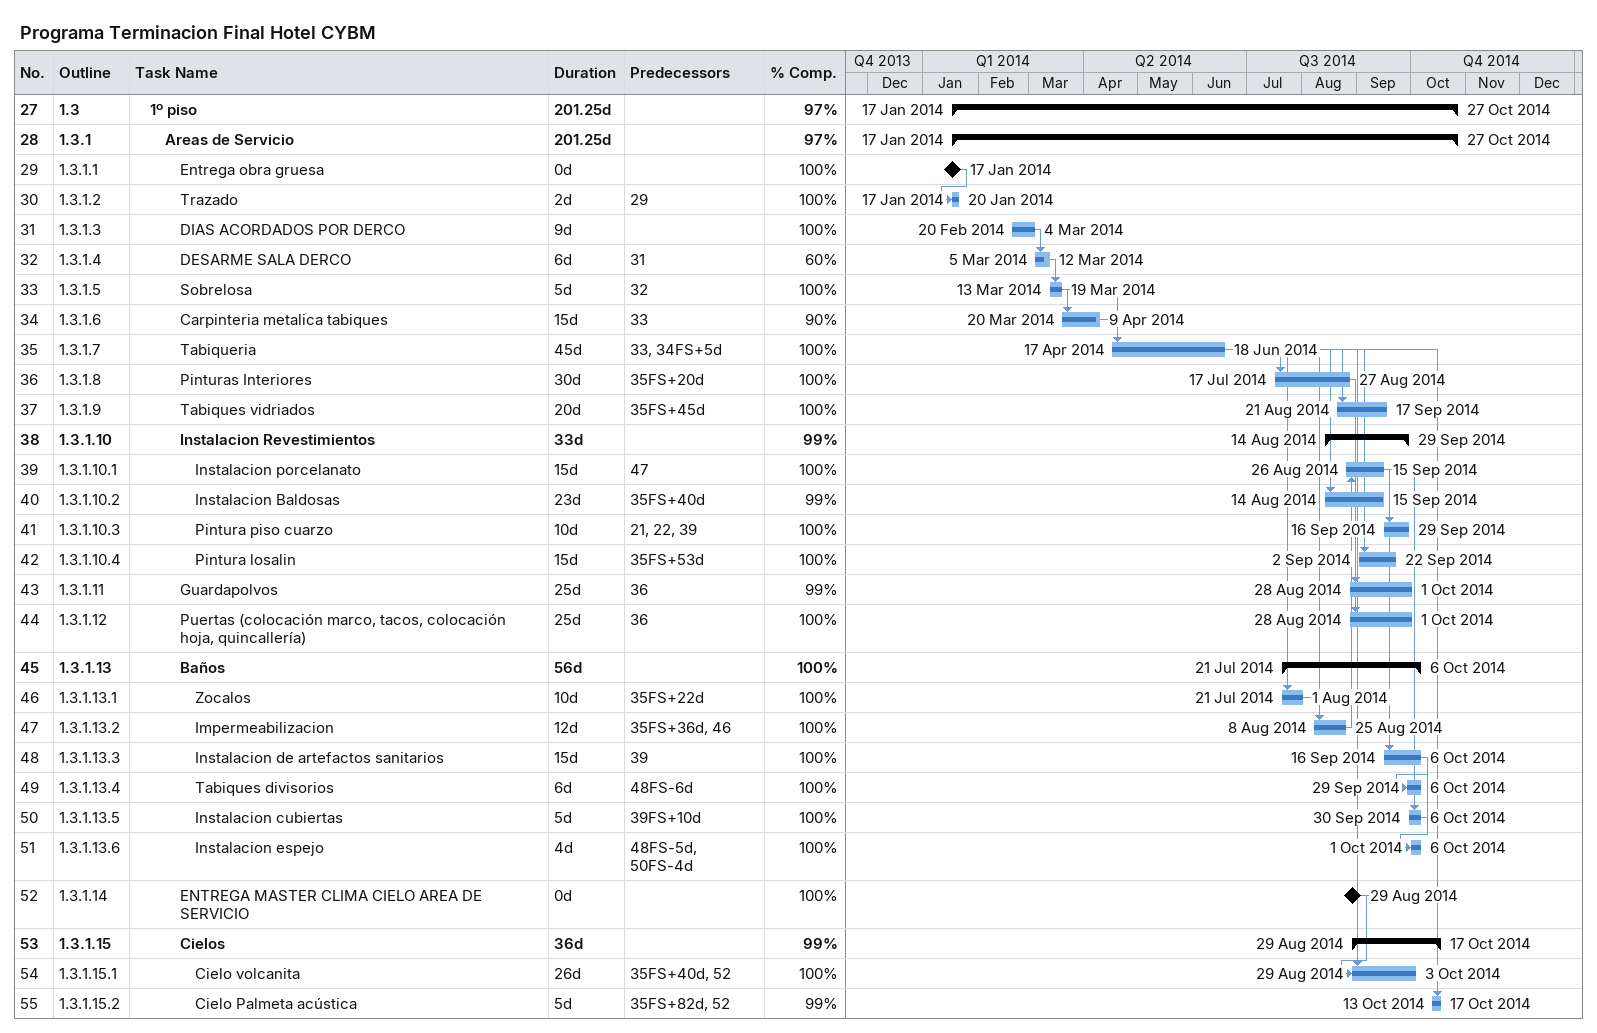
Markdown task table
Programa Terminacion Final Hotel CYBM

| ID | WBS | Task | Duration | Start | Finish | Predecessors | % complete |
|---|---|---|---|---|---|---|---|
| 27 | 1.3 | **1º piso** | 201.25d | 2014-01-17 | 2014-10-27 |  | 97 |
| 28 | 1.3.1 | **Areas de Servicio** | 201.25d | 2014-01-17 | 2014-10-27 |  | 97 |
| 29 | 1.3.1.1 | Entrega obra gruesa | 0d | 2014-01-17 | 2014-01-17 |  | 100 |
| 30 | 1.3.1.2 | Trazado | 2d | 2014-01-17 | 2014-01-20 | 29 | 100 |
| 31 | 1.3.1.3 | DIAS ACORDADOS POR DERCO | 9d | 2014-02-20 | 2014-03-04 |  | 100 |
| 32 | 1.3.1.4 | DESARME SALA DERCO | 6d | 2014-03-05 | 2014-03-12 | 31 | 60 |
| 33 | 1.3.1.5 | Sobrelosa | 5d | 2014-03-13 | 2014-03-19 | 32 | 100 |
| 34 | 1.3.1.6 | Carpinteria metalica tabiques | 15d | 2014-03-20 | 2014-04-09 | 33 | 90 |
| 35 | 1.3.1.7 | Tabiqueria | 45d | 2014-04-17 | 2014-06-18 | 33, 34FS+5d | 100 |
| 36 | 1.3.1.8 | Pinturas Interiores | 30d | 2014-07-17 | 2014-08-27 | 35FS+20d | 100 |
| 37 | 1.3.1.9 | Tabiques vidriados | 20d | 2014-08-21 | 2014-09-17 | 35FS+45d | 100 |
| 38 | 1.3.1.10 | **Instalacion Revestimientos** | 33d | 2014-08-14 | 2014-09-29 |  | 99 |
| 39 | 1.3.1.10.1 | Instalacion porcelanato | 15d | 2014-08-26 | 2014-09-15 | 47 | 100 |
| 40 | 1.3.1.10.2 | Instalacion Baldosas | 23d | 2014-08-14 | 2014-09-15 | 35FS+40d | 99 |
| 41 | 1.3.1.10.3 | Pintura piso cuarzo | 10d | 2014-09-16 | 2014-09-29 | 21, 22, 39 | 100 |
| 42 | 1.3.1.10.4 | Pintura losalin | 15d | 2014-09-02 | 2014-09-22 | 35FS+53d | 100 |
| 43 | 1.3.1.11 | Guardapolvos | 25d | 2014-08-28 | 2014-10-01 | 36 | 99 |
| 44 | 1.3.1.12 | Puertas (colocación marco, tacos, colocación hoja, quincallería) | 25d | 2014-08-28 | 2014-10-01 | 36 | 100 |
| 45 | 1.3.1.13 | **Baños** | 56d | 2014-07-21 | 2014-10-06 |  | 100 |
| 46 | 1.3.1.13.1 | Zocalos | 10d | 2014-07-21 | 2014-08-01 | 35FS+22d | 100 |
| 47 | 1.3.1.13.2 | Impermeabilizacion | 12d | 2014-08-08 | 2014-08-25 | 35FS+36d, 46 | 100 |
| 48 | 1.3.1.13.3 | Instalacion de artefactos sanitarios | 15d | 2014-09-16 | 2014-10-06 | 39 | 100 |
| 49 | 1.3.1.13.4 | Tabiques divisorios | 6d | 2014-09-29 | 2014-10-06 | 48FS-6d | 100 |
| 50 | 1.3.1.13.5 | Instalacion cubiertas | 5d | 2014-09-30 | 2014-10-06 | 39FS+10d | 100 |
| 51 | 1.3.1.13.6 | Instalacion espejo | 4d | 2014-10-01 | 2014-10-06 | 48FS-5d, 50FS-4d | 100 |
| 52 | 1.3.1.14 | ENTREGA MASTER CLIMA CIELO AREA DE SERVICIO | 0d | 2014-08-29 | 2014-08-29 |  | 100 |
| 53 | 1.3.1.15 | **Cielos** | 36d | 2014-08-29 | 2014-10-17 |  | 99 |
| 54 | 1.3.1.15.1 | Cielo volcanita | 26d | 2014-08-29 | 2014-10-03 | 35FS+40d, 52 | 100 |
| 55 | 1.3.1.15.2 | Cielo Palmeta acústica | 5d | 2014-10-13 | 2014-10-17 | 35FS+82d, 52 | 99 |
